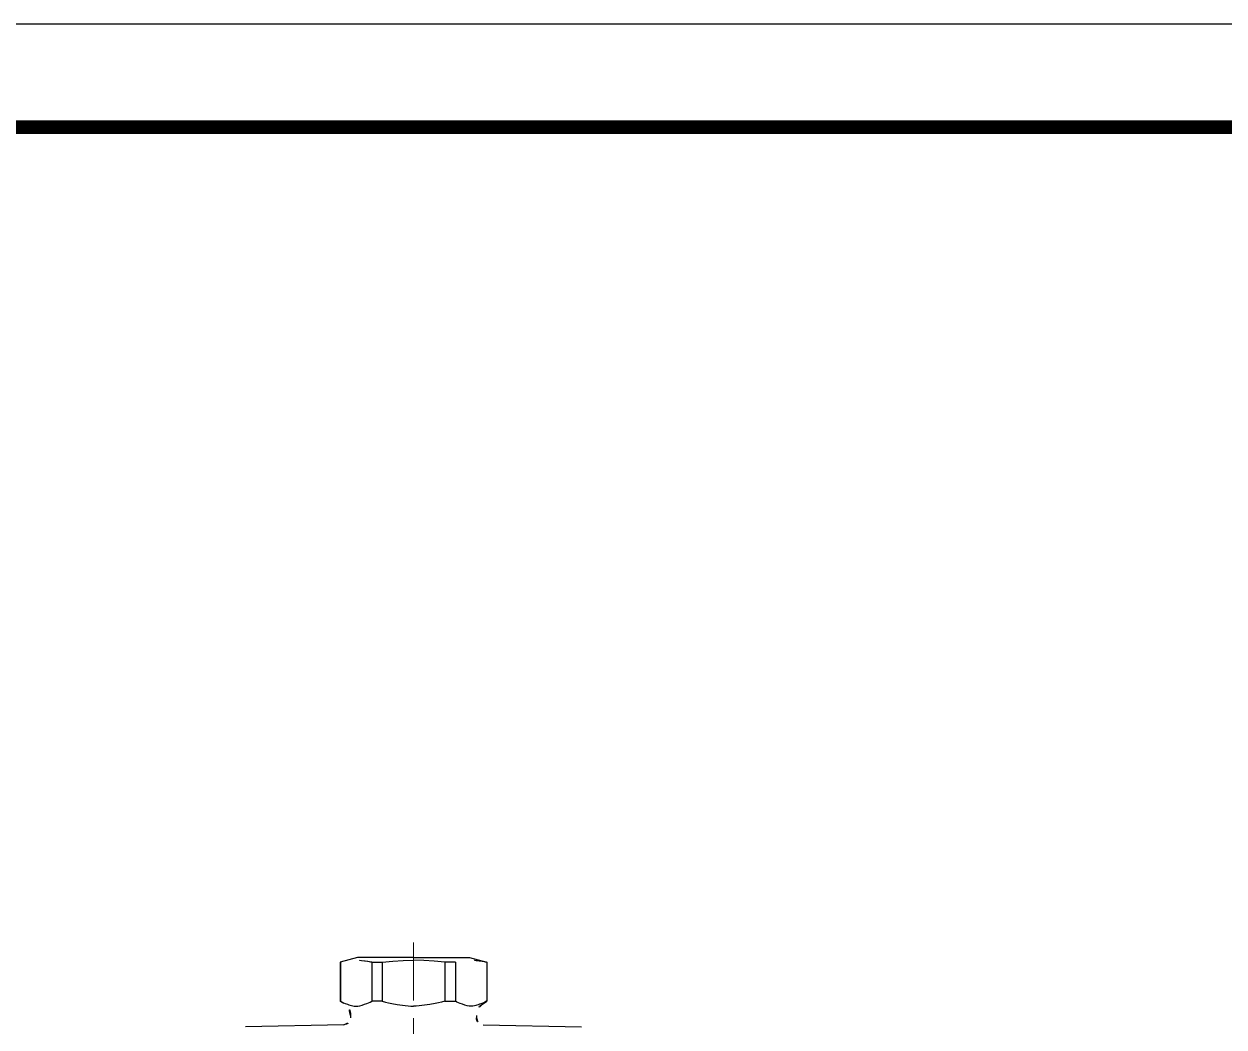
# Model space of a CAD drawing. Extents: x 16296660632 to 16296679194, y -37409619871 to -37409617011.
# Drawn here: x 16296678850.7 to 16296679022.6, y -37409617154.4 to -37409617010.8 of the extents above; entities that cross this region are included whole.
import ezdxf

# ---------------------------------------------------------------- set-up
doc = ezdxf.new("R2010")
doc.units = 0
doc.header["$LTSCALE"] = 10
doc.header["$MEASUREMENT"] = 0
doc.linetypes.add('CENTER', pattern=[2, 1.25, -0.25, 0.25, -0.25])
doc.layers.get('0').update_dxf_attribs({"linetype": 'CONTINUOUS'})
doc.layers.add('C.L.', color=3, linetype='CENTER', lineweight=15)
doc.layers.add('DWG', color=7, linetype='CONTINUOUS')

msp = doc.modelspace()

# ---------------------------------------------------------------- linework, layer by layer
at = {"ltscale": 0.5}
msp.add_lwpolyline([(16296678326.422911, -37409617646.81292), (16296679194.422911, -37409617646.81292), (16296679194.422911, -37409617010.81292), (16296678326.422911, -37409617010.81292)], close=True, dxfattribs=at)
at = {"color": 5, "linetype": 'ByBlock', "lineweight": 200, "const_width": 2}
msp.add_lwpolyline([(16296678340.380501, -37409617619.579964), (16296679180.380501, -37409617619.579964), (16296679180.380501, -37409617025.579964), (16296678340.380501, -37409617025.579964)], close=True, dxfattribs=at)
at = {"layer": 'C.L.', "color": 1}
msp.add_line((16296678906.524521, -37409617230.622757), (16296678906.50363, -37409617142.320267), dxfattribs=at)
at = {"layer": 'DWG'}
for p, q in [((16296678898.50363, -37409617144.442879), (16296678896.00363, -37409617145.112747)), ((16296678896.00363, -37409617145.112747), (16296678896.00363, -37409617150.722153)), ((16296678896.00363, -37409617145.112747), (16296678896.040319, -37409617145.112747)), ((16296678896.040319, -37409617145.112747), (16296678896.040319, -37409617150.722153)), ((16296678906.50363, -37409617144.442879), (16296678898.50363, -37409617144.442879)), ((16296678900.512449, -37409617145.112747), (16296678900.512449, -37409617150.722153)), ((16296678900.512449, -37409617145.112747), (16296678902.03149, -37409617145.112747)), ((16296678902.03149, -37409617145.112747), (16296678902.03149, -37409617150.722153)), ((16296678906.50363, -37409617144.442879), (16296678914.50363, -37409617144.442879)), ((16296678910.97576, -37409617145.112747), (16296678910.97576, -37409617150.722153)), ((16296678912.494801, -37409617145.112747), (16296678910.97576, -37409617145.112747)), ((16296678912.494801, -37409617145.112747), (16296678912.494801, -37409617150.722153)), ((16296678914.50363, -37409617144.442879), (16296678917.00363, -37409617145.112747)), ((16296678917.00363, -37409617145.112747), (16296678917.00363, -37409617150.722153)), ((16296678896.040319, -37409617150.722153), (16296678896.00363, -37409617150.722153)), ((16296678896.50363, -37409617151.010834), (16296678896.00363, -37409617150.722153)), ((16296678902.03149, -37409617150.722153), (16296678900.512449, -37409617150.722153)), ((16296678910.97576, -37409617150.722153), (16296678912.494801, -37409617150.722153)), ((16296678916.50363, -37409617151.010834), (16296678917.00363, -37409617150.722153)), ((16296678897.50363, -37409617152.742882), (16296678897.50363, -37409617153.066132)), ((16296678915.50363, -37409617152.742882), (16296678915.50363, -37409617153.066132)), ((16296678896.527149, -37409617154.065857), (16296678882.456579, -37409617154.396927)), ((16296678916.480101, -37409617154.065857), (16296678930.550671, -37409617154.396927))]:
    msp.add_line(p, q, dxfattribs=at)
for points in [[(16296678902.03149, -37409617145.112747), (16296678903.52503, -37409617144.966988), (16296678905.01095, -37409617144.87603), (16296678906.50363, -37409617144.844803)], [(16296678910.97576, -37409617145.112747), (16296678909.48222, -37409617144.966988), (16296678907.996309, -37409617144.87603), (16296678906.50363, -37409617144.844803)], [(16296678896.040319, -37409617150.722153), (16296678896.26705, -37409617150.828949), (16296678896.49176, -37409617150.925163), (16296678896.715139, -37409617151.010834)], [(16296678896.715139, -37409617151.010834), (16296678897.06815, -37409617151.140999), (16296678897.24403, -37409617151.204643), (16296678897.41959, -37409617151.264221), (16296678897.60013, -37409617151.318733), (16296678897.792879, -37409617151.366341), (16296678898.005409, -37409617151.402687), (16296678898.244841, -37409617151.419769), (16296678898.51708, -37409617151.406311), (16296678898.82542, -37409617151.351562), (16296678899.1605, -37409617151.25531), (16296678899.50432, -37409617151.133728), (16296678899.837641, -37409617151.010834)], [(16296678899.837641, -37409617151.010834), (16296678900.06119, -37409617150.925087), (16296678900.2859, -37409617150.828873), (16296678900.512449, -37409617150.722153)], [(16296678902.03149, -37409617150.722153), (16296678902.484949, -37409617150.828949), (16296678902.93437, -37409617150.925163), (16296678903.38113, -37409617151.010834)], [(16296678903.38113, -37409617151.010834), (16296678904.155991, -37409617151.153648), (16296678904.543171, -37409617151.222862), (16296678904.9317, -37409617151.286583), (16296678905.32242, -37409617151.341423), (16296678905.715071, -37409617151.383858), (16296678906.10923, -37409617151.410782), (16296678906.50363, -37409617151.420013)], [(16296678909.626129, -37409617151.010834), (16296678908.851259, -37409617151.153648), (16296678908.464081, -37409617151.222862), (16296678908.07555, -37409617151.286583), (16296678907.684839, -37409617151.341423), (16296678907.292179, -37409617151.383858), (16296678906.89802, -37409617151.410782), (16296678906.50363, -37409617151.420013)], [(16296678910.97576, -37409617150.722153), (16296678910.522301, -37409617150.828949), (16296678910.07288, -37409617150.925163), (16296678909.626129, -37409617151.010834)], [(16296678913.169621, -37409617151.010834), (16296678912.94607, -37409617150.925087), (16296678912.72135, -37409617150.828873), (16296678912.494801, -37409617150.722153)], [(16296678916.29212, -37409617151.010834), (16296678915.9391, -37409617151.140999), (16296678915.763229, -37409617151.204643), (16296678915.587669, -37409617151.264221), (16296678915.407129, -37409617151.318733), (16296678915.214371, -37409617151.366341), (16296678915.001841, -37409617151.402687), (16296678914.762409, -37409617151.419769), (16296678914.49017, -37409617151.406311), (16296678914.181829, -37409617151.351562), (16296678913.84676, -37409617151.25531), (16296678913.502939, -37409617151.133728), (16296678913.169621, -37409617151.010834)], [(16296678916.96694, -37409617150.722153), (16296678916.74021, -37409617150.828949), (16296678916.515499, -37409617150.925163), (16296678916.29212, -37409617151.010834)]]:
    msp.add_lwpolyline(points, dxfattribs=at)
for centre, radius, start, end in [((16296678898.27639, -37409617154.308907), 9.464102, 76.33355737, 103.66644263), ((16296678914.730869, -37409617154.308907), 9.464102, 76.33355737, 103.66644263), ((16296678895.50363, -37409617152.742882), 2, 0, 60.00006956), ((16296678917.50363, -37409617152.742882), 2, 119.99993044, 180), ((16296678896.50363, -37409617153.066132), 1, 271.34790913, 0), ((16296678916.50363, -37409617153.066132), 1, 180, 268.65209087)]:
    msp.add_arc(centre, radius, start, end, dxfattribs=at)

doc.saveas('drawing.dxf')
